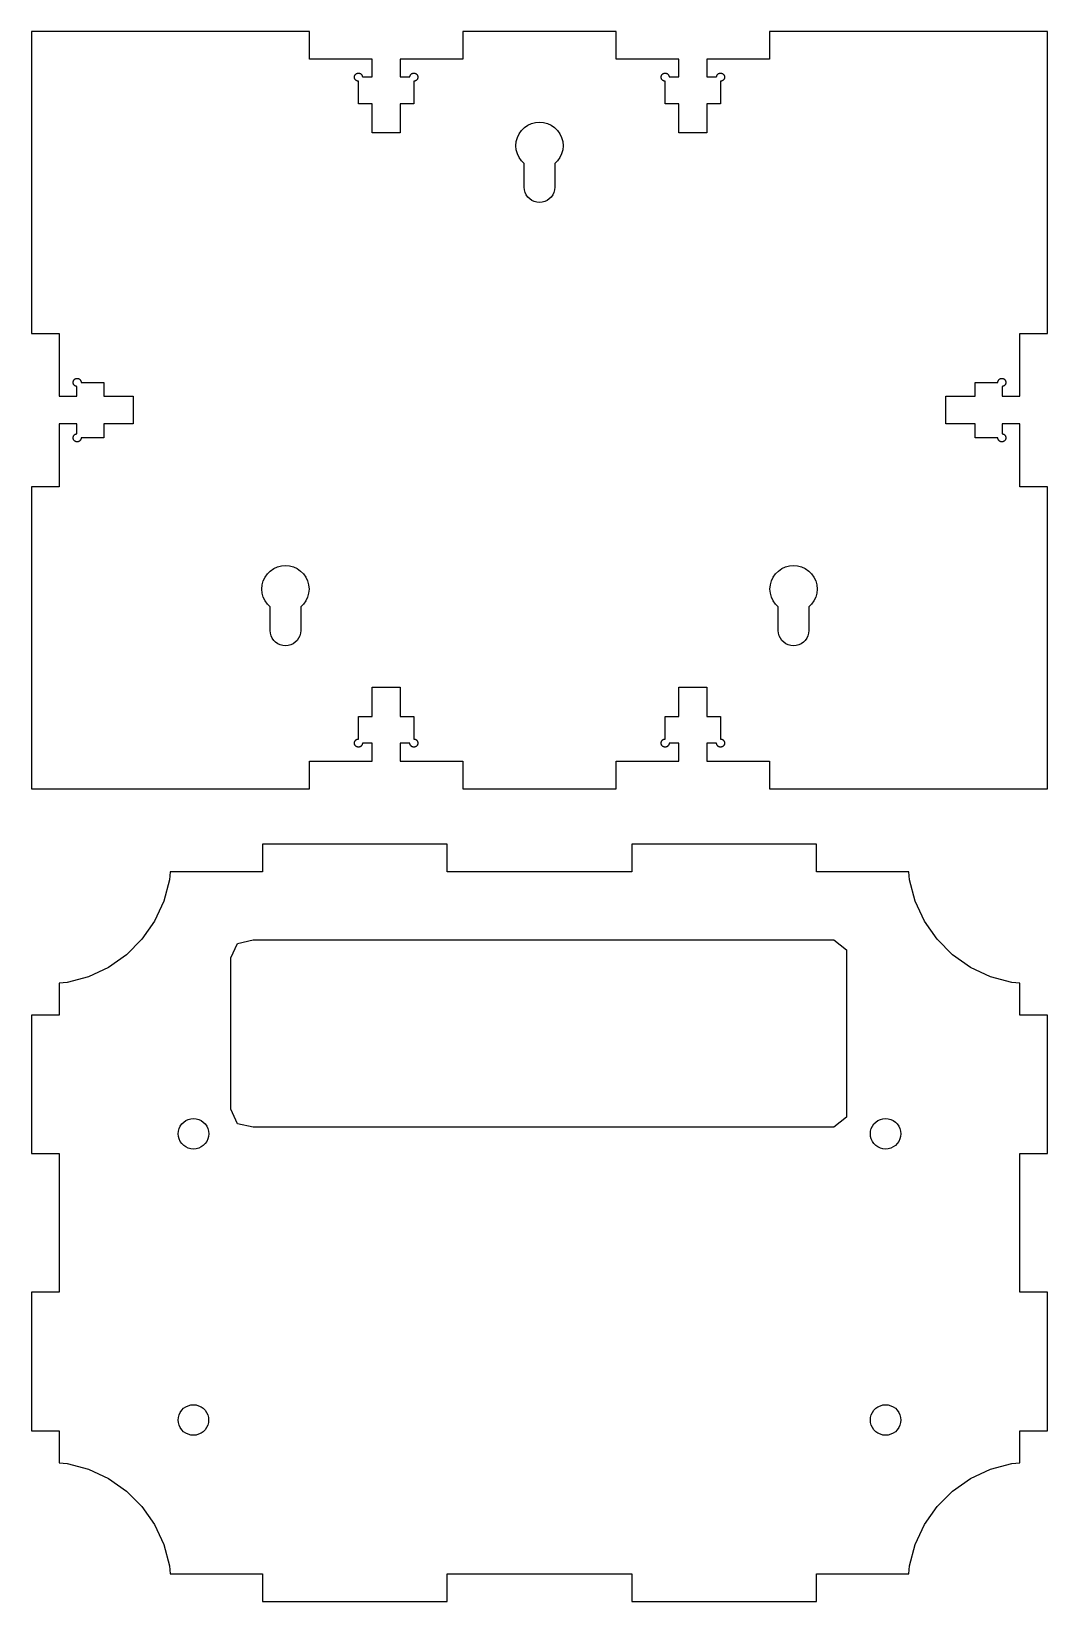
# Model space of a CAD drawing. Extents: x -44 to 243, y 4 to 298.
# Drawn here: x 133.4 to 243.4, y 3.9 to 173.9 of the extents above; entities that cross this region are included whole.
import ezdxf

# ---------------------------------------------------------------- set-up
doc = ezdxf.new("R2010")
doc.units = 0
doc.layers.get('0').update_dxf_attribs({"linetype": 'CONTINUOUS'})

msp = doc.modelspace()

# ---------------------------------------------------------------- linework, layer by layer
at = {"color": 4}
for p, q in [((133.388066, 173.87928), (133.388066, 141.179263)), ((163.488068, 173.87928), (133.388066, 173.87928)), ((163.488068, 170.879286), (163.488068, 173.87928)), ((180.088069, 173.87928), (180.088069, 170.879286)), ((196.688058, 173.87928), (180.088069, 173.87928)), ((196.688058, 170.879286), (196.688058, 173.87928)), ((213.288135, 173.87959), (213.288135, 170.879596)), ((243.388134, 173.87959), (213.288135, 173.87959)), ((243.388134, 141.179574), (243.388134, 173.87959)), ((170.288066, 170.879286), (163.488068, 170.879286)), ((170.288066, 168.954276), (170.288066, 170.879286)), ((173.28806, 170.879286), (173.28806, 168.954276)), ((180.088069, 170.879286), (173.28806, 170.879286)), ((203.488059, 170.879286), (196.688058, 170.879286)), ((203.488059, 168.954276), (203.488059, 170.879286)), ((206.488134, 170.879286), (206.488134, 168.954276)), ((213.288135, 170.879286), (206.488134, 170.879286)), ((168.353054, 168.929271), (168.354748, 168.967174)), ((168.354748, 168.891369), (168.353054, 168.929271)), ((168.354748, 168.967174), (168.359658, 169.004766)), ((168.359658, 168.853777), (168.354748, 168.891369)), ((168.359658, 169.004766), (168.367956, 169.041878)), ((168.367956, 168.816665), (168.359658, 168.853777)), ((168.367956, 169.041878), (168.379357, 169.078087)), ((168.379357, 168.780484), (168.367956, 168.816665)), ((168.379357, 169.078087), (168.393864, 169.113083)), ((168.393864, 168.745488), (168.379357, 168.780484)), ((168.393861, 169.113083), (168.411358, 169.14678)), ((168.411358, 168.711791), (168.393861, 168.745488)), ((168.411356, 169.14678), (168.43176, 169.178784)), ((168.43176, 168.679787), (168.411356, 168.711791)), ((168.431741, 169.178784), (168.454855, 169.208869)), ((168.454855, 168.649674), (168.431741, 168.679787)), ((168.454843, 169.208925), (168.480441, 169.236865)), ((168.480441, 168.621677), (168.454843, 168.649617)), ((168.480446, 169.236865), (168.508443, 169.262548)), ((168.508443, 168.596023), (168.480446, 168.621706)), ((168.508449, 169.262435), (168.538548, 169.285577)), ((168.538548, 168.572994), (168.508449, 168.596136)), ((168.538548, 169.285605), (168.570549, 169.305925)), ((168.570549, 168.552646), (168.538548, 168.572966)), ((168.570549, 169.30601), (168.604249, 169.323508)), ((168.604249, 168.535092), (168.570549, 168.552589)), ((168.604249, 169.323423), (168.639349, 169.338099)), ((168.639349, 168.520473), (168.604249, 168.535148)), ((168.639349, 169.338099), (168.675448, 169.349387)), ((168.675448, 168.509184), (168.639349, 168.520473)), ((168.675448, 169.34967), (168.712549, 169.357854)), ((168.712549, 168.500999), (168.675448, 168.509184)), ((168.712549, 169.357854), (168.750147, 169.362652)), ((168.750147, 168.496201), (168.712549, 168.500999)), ((168.750147, 169.361523), (168.788049, 169.364345)), ((168.788049, 168.494508), (168.750147, 168.49733)), ((168.788049, 169.364345), (168.825949, 169.361523)), ((168.788049, 166.055628), (168.788049, 168.495637)), ((168.825949, 169.362652), (168.863648, 169.357854)), ((168.863648, 169.357854), (168.900647, 169.34967)), ((168.900647, 169.349387), (168.936848, 169.338099)), ((168.936848, 169.338099), (168.971948, 169.323423)), ((168.971948, 169.323508), (169.005546, 169.30601)), ((169.005546, 169.305925), (169.037548, 169.285605)), ((169.037548, 169.285577), (169.067647, 169.262435)), ((169.067652, 169.262548), (169.095649, 169.236865)), ((169.09564, 169.236865), (169.121351, 169.208925)), ((169.121356, 169.208869), (169.144442, 169.178784)), ((169.144465, 169.178784), (169.164756, 169.14678)), ((169.164754, 169.14678), (169.182364, 169.113083)), ((169.182347, 169.113083), (169.196853, 169.078087)), ((169.196853, 169.078087), (169.208255, 169.041878)), ((169.208283, 169.041878), (169.216468, 169.004766)), ((169.216468, 169.004766), (169.221971, 168.954276)), ((169.221966, 168.954276), (170.288066, 168.954276)), ((173.28806, 168.954276), (174.35416, 168.954276)), ((174.354157, 168.954276), (174.35966, 169.004766)), ((174.35966, 169.004766), (174.367845, 169.041878)), ((174.367845, 169.041878), (174.379359, 169.078087)), ((174.379331, 169.078087), (174.393837, 169.113083)), ((174.393832, 169.113083), (174.41133, 169.14678)), ((174.411327, 169.14678), (174.431731, 169.178784)), ((174.431743, 169.178784), (174.454828, 169.208869)), ((174.454845, 169.208925), (174.480443, 169.236865)), ((174.480449, 169.236865), (174.508445, 169.262548)), ((174.508448, 169.262435), (174.538547, 169.285577)), ((174.538547, 169.285605), (174.570548, 169.305925)), ((174.570548, 169.30601), (174.604248, 169.323508)), ((174.604248, 169.323423), (174.639249, 169.338099)), ((174.639249, 169.338099), (174.675447, 169.349387)), ((174.675447, 169.34967), (174.712548, 169.357854)), ((174.712548, 169.357854), (174.750149, 169.362652)), ((174.750149, 169.361523), (174.788048, 169.364345)), ((174.788048, 169.364345), (174.825948, 169.361523)), ((174.825948, 168.49733), (174.788048, 168.494508)), ((174.788048, 168.495637), (174.788048, 166.055628)), ((174.825948, 169.362652), (174.863647, 169.357854)), ((174.863647, 168.500999), (174.825948, 168.496201)), ((174.863647, 169.357854), (174.900649, 169.34967)), ((174.900649, 168.509184), (174.863647, 168.500999)), ((174.900649, 169.349387), (174.936847, 169.338099)), ((174.936847, 168.520473), (174.900649, 168.509184)), ((174.936847, 169.338099), (174.971947, 169.323423)), ((174.971947, 168.535148), (174.936847, 168.520473)), ((174.971947, 169.323508), (175.005548, 169.30601)), ((175.005548, 168.552589), (174.971947, 168.535092)), ((175.005548, 169.305925), (175.037547, 169.285605)), ((175.037547, 168.572966), (175.005548, 168.552646)), ((175.037547, 169.285577), (175.067649, 169.262435)), ((175.067649, 168.596136), (175.037547, 168.572994)), ((175.067651, 169.262548), (175.095648, 169.236865)), ((175.095648, 168.621706), (175.067651, 168.596023)), ((175.095654, 169.236865), (175.121251, 169.208925)), ((175.121251, 168.649617), (175.095654, 168.621677)), ((175.121268, 169.208869), (175.144354, 169.178784)), ((175.144354, 168.679787), (175.121268, 168.649674)), ((175.144362, 169.178784), (175.164767, 169.14678)), ((175.164767, 168.711791), (175.144362, 168.679787)), ((175.164753, 169.14678), (175.182363, 169.113083)), ((175.182363, 168.745488), (175.164753, 168.711791)), ((175.182347, 169.113083), (175.196853, 169.078087)), ((175.196853, 168.780484), (175.182347, 168.745488)), ((175.196853, 169.078087), (175.208255, 169.041878)), ((175.208255, 168.816665), (175.196853, 168.780484)), ((175.208255, 169.041878), (175.216467, 169.004766)), ((175.216467, 168.853777), (175.208255, 168.816665)), ((175.216467, 169.004766), (175.221463, 168.967174)), ((175.221463, 168.891369), (175.216467, 168.853777)), ((175.221378, 168.967174), (175.223071, 168.929271)), ((175.223071, 168.929271), (175.221378, 168.891369)), ((201.553132, 168.929271), (201.554825, 168.967174)), ((201.554825, 168.891369), (201.553132, 168.929271)), ((201.554825, 168.967174), (201.559736, 169.004766)), ((201.559736, 168.853777), (201.554825, 168.891369)), ((201.559736, 169.004766), (201.56792, 169.041878)), ((201.56792, 168.816665), (201.559736, 168.853777)), ((201.56792, 169.041878), (201.579435, 169.078087)), ((201.579435, 168.780484), (201.56792, 168.816665)), ((201.579407, 169.078087), (201.593913, 169.113083)), ((201.593913, 168.745488), (201.579407, 168.780484)), ((201.59391, 169.113083), (201.611408, 169.14678)), ((201.611408, 168.711791), (201.59391, 168.745488)), ((201.611405, 169.14678), (201.63181, 169.178784)), ((201.63181, 168.679787), (201.611405, 168.711791)), ((201.63179, 169.178784), (201.654904, 169.208869)), ((201.654904, 168.649674), (201.63179, 168.679787)), ((201.654893, 169.208925), (201.68049, 169.236865)), ((201.68049, 168.621677), (201.654893, 168.649617)), ((201.680496, 169.236865), (201.708492, 169.262548)), ((201.708492, 168.596023), (201.680496, 168.621706)), ((201.708495, 169.262435), (201.738597, 169.285577)), ((201.738597, 168.572994), (201.708495, 168.596136)), ((201.738597, 169.285605), (201.770595, 169.305925)), ((201.770595, 168.552646), (201.738597, 168.572966)), ((201.770595, 169.30601), (201.804295, 169.323508)), ((201.804295, 168.535092), (201.770595, 168.552589)), ((201.804295, 169.323423), (201.839297, 169.338099)), ((201.839297, 168.520473), (201.804295, 168.535148)), ((201.839297, 169.338099), (201.875497, 169.349387)), ((201.875497, 168.509184), (201.839297, 168.520473)), ((201.875497, 169.34967), (201.912595, 169.357854)), ((201.912595, 168.500999), (201.875497, 168.509184)), ((201.912595, 169.357854), (201.950196, 169.362652)), ((201.950196, 168.496201), (201.912595, 168.500999)), ((201.950196, 169.361523), (201.988095, 169.364345)), ((201.988095, 168.494508), (201.950196, 168.49733)), ((201.988095, 169.364345), (202.025995, 169.361523)), ((201.988095, 166.055628), (201.988095, 168.495637)), ((202.025995, 169.362652), (202.063697, 169.357854)), ((202.063697, 169.357854), (202.100696, 169.34967)), ((202.100696, 169.349387), (202.136897, 169.338099)), ((202.136897, 169.338099), (202.171997, 169.323423)), ((202.171997, 169.323508), (202.205596, 169.30601)), ((202.205596, 169.305925), (202.237597, 169.285605)), ((202.237597, 169.285577), (202.267696, 169.262435)), ((202.267699, 169.262548), (202.295695, 169.236865)), ((202.295704, 169.236865), (202.321301, 169.208925)), ((202.321287, 169.208869), (202.344401, 169.178784)), ((202.344384, 169.178784), (202.364789, 169.14678)), ((202.364772, 169.14678), (202.382382, 169.113083)), ((202.382366, 169.113083), (202.396872, 169.078087)), ((202.396872, 169.078087), (202.408274, 169.041878)), ((202.408274, 169.041878), (202.416486, 169.004766)), ((202.416458, 169.004766), (202.421961, 168.954276)), ((202.421958, 168.954276), (203.488059, 168.954276)), ((206.488134, 168.954276), (207.554235, 168.954276)), ((207.554232, 168.954276), (207.559735, 169.004766)), ((207.559735, 169.004766), (207.567919, 169.041878)), ((207.567919, 169.041878), (207.579321, 169.078087)), ((207.579321, 169.078087), (207.593827, 169.113083)), ((207.593811, 169.113083), (207.611421, 169.14678)), ((207.611404, 169.14678), (207.631809, 169.178784)), ((207.631792, 169.178784), (207.654906, 169.208869)), ((207.654892, 169.208925), (207.680489, 169.236865)), ((207.680498, 169.236865), (207.708494, 169.262548)), ((207.708497, 169.262435), (207.738596, 169.285577)), ((207.738596, 169.285605), (207.770597, 169.305925)), ((207.770597, 169.30601), (207.804298, 169.323508)), ((207.804298, 169.323423), (207.839296, 169.338099)), ((207.839296, 169.338099), (207.875497, 169.349387)), ((207.875497, 169.34967), (207.912597, 169.357854)), ((207.912597, 169.357854), (207.950198, 169.362652)), ((207.950198, 169.361523), (207.988098, 169.364345)), ((207.988098, 169.364345), (208.025997, 169.361523)), ((208.025997, 168.49733), (207.988098, 168.494508)), ((207.988098, 168.495637), (207.988098, 166.055628)), ((208.025997, 169.362652), (208.063598, 169.357854)), ((208.063598, 168.500999), (208.025997, 168.496201)), ((208.063598, 169.357854), (208.100696, 169.34967)), ((208.100696, 168.509184), (208.063598, 168.500999)), ((208.100696, 169.349387), (208.136896, 169.338099)), ((208.136896, 168.520473), (208.100696, 168.509184)), ((208.136896, 169.338099), (208.171898, 169.323423)), ((208.171898, 168.535148), (208.136896, 168.520473)), ((208.171898, 169.323508), (208.205598, 169.30601)), ((208.205598, 168.552589), (208.171898, 168.535092)), ((208.205598, 169.305925), (208.237596, 169.285605)), ((208.237596, 168.572966), (208.205598, 168.552646)), ((208.237596, 169.285577), (208.267698, 169.262435)), ((208.267698, 168.596136), (208.237596, 168.572994)), ((208.267701, 169.262548), (208.295697, 169.236865)), ((208.295697, 168.621706), (208.267701, 168.596023)), ((208.295703, 169.236865), (208.3213, 169.208925)), ((208.3213, 168.649617), (208.295703, 168.621677)), ((208.321289, 169.208869), (208.344403, 169.178784)), ((208.344403, 168.679787), (208.321289, 168.649674)), ((208.344383, 169.178784), (208.364788, 169.14678)), ((208.364788, 168.711791), (208.344383, 168.679787)), ((208.364785, 169.14678), (208.382283, 169.113083)), ((208.382283, 168.745488), (208.364785, 168.711791)), ((208.382294, 169.113083), (208.396885, 169.078087)), ((208.396885, 168.780484), (208.382294, 168.745488)), ((208.396885, 169.078087), (208.408287, 169.041878)), ((208.408287, 168.816665), (208.396885, 168.780484)), ((208.408287, 169.041878), (208.4165, 169.004766)), ((208.4165, 168.853777), (208.408287, 168.816665)), ((208.416471, 169.004766), (208.421382, 168.967174)), ((208.421382, 168.891369), (208.416471, 168.853777)), ((208.421382, 168.967174), (208.423075, 168.929271)), ((208.423075, 168.929271), (208.421382, 168.891369)), ((170.288049, 166.055628), (168.788049, 166.055628)), ((170.288049, 162.880628), (170.288049, 166.055628)), ((173.288048, 166.055628), (173.288048, 162.880628)), ((174.788048, 166.055628), (173.288048, 166.055628)), ((203.488095, 166.055628), (201.988095, 166.055628)), ((203.488095, 162.880628), (203.488095, 166.055628)), ((206.488098, 166.055628), (206.488098, 162.880628)), ((207.988098, 166.055628), (206.488098, 166.055628)), ((186.434733, 163.143688), (186.749032, 163.457999)), ((186.749032, 163.457999), (187.113144, 163.712986)), ((187.113144, 163.712986), (187.515985, 163.900777)), ((187.515985, 163.900777), (187.945339, 164.015783)), ((187.945339, 164.015783), (188.388134, 164.054588)), ((188.388134, 164.054588), (188.830929, 164.015783)), ((188.830929, 164.015783), (189.26028, 163.900777)), ((189.26028, 163.900777), (189.663124, 163.712986)), ((189.663124, 163.712986), (190.027233, 163.457999)), ((190.027233, 163.457999), (190.341532, 163.143688)), ((173.288048, 162.880628), (170.288049, 162.880628)), ((185.838143, 161.504597), (185.876884, 161.947376)), ((185.876884, 161.061791), (185.838143, 161.504597)), ((185.876884, 161.947376), (185.991923, 162.376692)), ((185.991923, 162.376692), (186.179773, 162.779593)), ((186.179773, 162.779593), (186.434733, 163.143688)), ((190.341532, 163.143688), (190.596495, 162.779593)), ((190.596495, 162.779593), (190.784345, 162.376692)), ((190.784345, 162.376692), (190.899384, 161.947376)), ((190.899384, 161.947376), (190.938125, 161.504597)), ((190.938125, 161.504597), (190.899384, 161.061791)), ((206.488098, 162.880628), (203.488095, 162.880628)), ((185.991923, 160.632503), (185.876884, 161.061791)), ((186.179773, 160.229602), (185.991923, 160.632503)), ((186.434733, 159.865479), (186.179773, 160.229602)), ((186.738144, 159.56209), (186.434733, 159.865479)), ((190.341532, 159.865479), (190.038124, 159.56209)), ((190.596495, 160.229602), (190.341532, 159.865479)), ((190.784345, 160.632503), (190.596495, 160.229602)), ((190.899384, 161.061791), (190.784345, 160.632503)), ((186.738144, 157.004592), (186.738144, 159.56209)), ((190.038124, 159.56209), (190.038124, 157.004592)), ((186.763206, 156.71808), (186.738144, 157.004592)), ((186.837645, 156.440289), (186.763214, 156.71808)), ((186.959195, 156.1796), (186.837645, 156.440289)), ((189.938623, 156.440289), (189.817073, 156.1796)), ((190.013054, 156.71808), (189.938623, 156.440289)), ((190.038124, 157.004592), (190.013062, 156.71808)), ((187.124173, 155.944001), (186.959195, 156.1796)), ((187.327543, 155.740575), (187.124173, 155.944001)), ((187.563136, 155.575701), (187.327543, 155.740575)), ((187.823802, 155.454092), (187.563136, 155.575701)), ((188.101619, 155.379698), (187.823802, 155.454092)), ((188.388134, 155.35458), (188.101619, 155.379698)), ((188.674649, 155.379698), (188.388134, 155.35458)), ((188.952465, 155.454092), (188.674649, 155.379698)), ((189.213132, 155.575701), (188.952465, 155.454092)), ((189.448722, 155.740575), (189.213132, 155.575701)), ((189.652094, 155.944001), (189.448722, 155.740575)), ((189.817073, 156.1796), (189.652094, 155.944001)), ((133.388066, 141.179263), (136.388066, 141.179263)), ((136.388066, 141.179263), (136.388066, 134.37926)), ((240.388134, 141.179574), (243.388134, 141.179574)), ((240.388134, 134.379571), (240.388134, 141.179574)), ((137.917877, 135.992583), (137.929279, 136.028764)), ((137.929279, 136.028764), (137.943869, 136.063845)), ((137.943881, 136.063845), (137.961378, 136.097485)), ((137.961376, 136.097485), (137.98178, 136.129489)), ((137.981761, 136.129489), (138.004875, 136.159603)), ((138.004863, 136.159631), (138.030461, 136.187571)), ((138.030466, 136.187571), (138.058463, 136.213253)), ((138.058466, 136.213168), (138.088568, 136.236311)), ((138.088568, 136.236339), (138.120566, 136.256659)), ((138.120566, 136.256772), (138.154266, 136.274269)), ((138.154266, 136.274411), (138.189267, 136.288804)), ((138.189267, 136.289086), (138.225465, 136.300375)), ((138.225465, 136.300657), (138.262566, 136.308842)), ((138.262566, 136.309124), (138.300166, 136.313922)), ((138.300166, 136.312793), (138.338066, 136.315615)), ((138.338066, 136.315615), (138.375966, 136.312793)), ((138.375966, 136.313922), (138.413566, 136.309124)), ((138.413566, 136.308842), (138.450667, 136.300657)), ((138.450667, 136.300375), (138.486865, 136.289086)), ((138.486865, 136.288804), (138.521866, 136.274411)), ((138.521866, 136.274269), (138.555566, 136.256772)), ((138.555566, 136.256659), (138.587567, 136.236339)), ((138.587567, 136.236311), (138.617666, 136.213168)), ((138.617669, 136.213253), (138.645666, 136.187571)), ((138.645671, 136.187571), (138.671269, 136.159631)), ((138.671258, 136.159603), (138.694372, 136.129489)), ((138.694352, 136.129489), (138.714757, 136.097485)), ((138.714754, 136.097485), (138.732252, 136.063845)), ((138.732263, 136.063845), (138.746854, 136.028764)), ((138.746854, 136.028764), (138.758255, 135.992583)), ((238.017945, 135.992894), (238.029346, 136.029075)), ((238.029346, 136.029075), (238.043937, 136.064155)), ((238.043949, 136.064155), (238.061446, 136.097796)), ((238.061444, 136.097796), (238.081848, 136.1298)), ((238.081828, 136.1298), (238.104942, 136.159913)), ((238.104931, 136.159941), (238.130529, 136.187881)), ((238.130534, 136.187881), (238.158531, 136.213563)), ((238.158534, 136.213479), (238.188633, 136.236621)), ((238.188633, 136.236649), (238.220634, 136.256969)), ((238.220634, 136.257082), (238.254334, 136.27458)), ((238.254334, 136.274721), (238.289335, 136.289114)), ((238.289335, 136.289397), (238.325533, 136.300685)), ((238.325533, 136.300968), (238.362634, 136.309152)), ((238.362634, 136.309434), (238.400234, 136.314232)), ((238.400234, 136.313103), (238.438134, 136.315925)), ((238.438134, 136.315925), (238.476034, 136.313103)), ((238.476034, 136.314232), (238.513634, 136.309434)), ((238.513634, 136.309152), (238.550735, 136.300968)), ((238.550735, 136.300685), (238.586933, 136.289397)), ((238.586933, 136.289114), (238.621934, 136.274721)), ((238.621934, 136.27458), (238.655634, 136.257082)), ((238.655634, 136.256969), (238.687633, 136.236649)), ((238.687633, 136.236621), (238.717734, 136.213479)), ((238.717737, 136.213563), (238.745734, 136.187881)), ((238.745739, 136.187881), (238.771337, 136.159941)), ((238.771326, 136.159913), (238.79444, 136.1298)), ((238.79442, 136.1298), (238.814824, 136.097796)), ((238.814822, 136.097796), (238.832319, 136.064155)), ((238.832331, 136.064155), (238.846922, 136.029075)), ((238.846922, 136.029075), (238.858323, 135.992894)), ((136.388066, 134.37926), (138.313067, 134.37926)), ((137.903088, 135.880005), (137.904782, 135.917907)), ((137.904782, 135.842074), (137.903088, 135.880005)), ((137.904782, 135.917907), (137.909692, 135.955528)), ((137.909692, 135.804454), (137.904782, 135.842074)), ((137.909692, 135.955528), (137.917877, 135.992583)), ((137.917877, 135.767398), (137.909692, 135.804454)), ((137.929279, 135.731217), (137.917877, 135.767398)), ((137.943869, 135.696137), (137.929279, 135.731217)), ((137.961378, 135.662496), (137.943881, 135.696137)), ((137.98178, 135.630492), (137.961376, 135.662496)), ((138.004875, 135.600379), (137.981761, 135.630492)), ((138.030461, 135.572383), (138.004863, 135.600323)), ((138.058463, 135.546701), (138.030466, 135.572383)), ((138.088568, 135.523671), (138.058466, 135.546813)), ((138.120566, 135.503323), (138.088568, 135.523643)), ((138.154266, 135.485712), (138.120566, 135.50321)), ((138.189267, 135.471178), (138.154266, 135.485571)), ((138.225465, 135.459607), (138.189267, 135.470896)), ((138.262566, 135.45114), (138.225465, 135.459325)), ((138.313067, 135.445496), (138.262566, 135.450858)), ((138.313067, 134.37926), (138.313067, 135.445355)), ((138.758255, 135.992583), (138.766468, 135.955528)), ((138.76644, 135.955528), (138.771351, 135.917907)), ((138.771351, 135.917907), (138.773044, 135.880005)), ((138.77305, 135.880005), (141.21305, 135.880005)), ((141.21305, 135.880005), (141.21305, 134.379994)), ((141.21305, 134.379994), (144.38805, 134.379994)), ((144.38805, 134.379994), (144.38805, 131.38)), ((232.38815, 134.380304), (235.56315, 134.380304)), ((232.38815, 131.38031), (232.38815, 134.380304)), ((235.56315, 135.880287), (238.003151, 135.880315)), ((235.56315, 134.380304), (235.56315, 135.880287)), ((238.003156, 135.880315), (238.00485, 135.918218)), ((238.00485, 135.918218), (238.00976, 135.955838)), ((238.009732, 135.955838), (238.017945, 135.992894)), ((238.513634, 135.451168), (238.463133, 135.445806)), ((238.463133, 135.445665), (238.463133, 134.379571)), ((238.463133, 134.379571), (240.388134, 134.379571)), ((238.550735, 135.459635), (238.513634, 135.451451)), ((238.586933, 135.471206), (238.550735, 135.459917)), ((238.621934, 135.485882), (238.586933, 135.471488)), ((238.655634, 135.503521), (238.621934, 135.486023)), ((238.687633, 135.523953), (238.655634, 135.503633)), ((238.717734, 135.547124), (238.687633, 135.523982)), ((238.745734, 135.572693), (238.717737, 135.547011)), ((238.771337, 135.600633), (238.745739, 135.572693)), ((238.79444, 135.630803), (238.771326, 135.60069)), ((238.814824, 135.662807), (238.79442, 135.630803)), ((238.832319, 135.696448), (238.814822, 135.662807)), ((238.846922, 135.731528), (238.832331, 135.696448)), ((238.858323, 135.767709), (238.846922, 135.731528)), ((238.858323, 135.992894), (238.866508, 135.955838)), ((238.866508, 135.804765), (238.858323, 135.767709)), ((238.866508, 135.955838), (238.871419, 135.918218)), ((238.871419, 135.842385), (238.866508, 135.804765)), ((238.871419, 135.918218), (238.873112, 135.880315)), ((238.873112, 135.880315), (238.871419, 135.842385)), ((136.388066, 131.380451), (136.388066, 124.580476)), ((138.313067, 131.380451), (136.388066, 131.380451)), ((138.313067, 130.314385), (138.313067, 131.380451)), ((141.21305, 131.38), (141.21305, 129.880017)), ((144.38805, 131.38), (141.21305, 131.38)), ((235.56315, 131.38031), (232.38815, 131.38031)), ((235.56315, 129.880299), (235.56315, 131.38031)), ((238.463133, 131.380451), (238.463133, 130.314385)), ((240.388134, 131.380451), (238.463133, 131.380451)), ((240.388134, 124.580476), (240.388134, 131.380451)), ((137.903088, 129.880017), (137.904782, 129.917919)), ((137.904782, 129.842115), (137.903088, 129.880017)), ((137.904782, 129.917919), (137.909692, 129.955568)), ((137.909692, 129.804494), (137.904782, 129.842115)), ((137.909692, 129.955568), (137.917877, 129.992595)), ((137.917877, 129.767439), (137.909692, 129.804494)), ((137.917877, 129.992595), (137.929279, 130.028805)), ((137.929279, 129.731229), (137.917877, 129.767439)), ((137.929279, 130.028805), (137.943869, 130.063857)), ((137.943869, 129.696177), (137.929279, 129.731229)), ((137.943881, 130.063857), (137.961378, 130.097526)), ((137.961378, 129.662508), (137.943881, 129.696177)), ((137.961376, 130.097526), (137.98178, 130.12953)), ((137.98178, 129.630504), (137.961376, 129.662508)), ((137.981761, 130.12953), (138.004875, 130.159643)), ((138.004875, 129.600419), (137.981761, 129.630504)), ((138.004863, 130.159671), (138.030461, 130.187611)), ((138.030461, 129.572423), (138.004863, 129.600363)), ((138.030466, 130.187611), (138.058463, 130.213293)), ((138.058463, 129.546741), (138.030466, 129.572423)), ((138.058466, 130.213209), (138.088568, 130.236351)), ((138.088568, 129.523683), (138.058466, 129.546825)), ((138.088568, 130.236351), (138.120566, 130.256671)), ((138.120566, 129.503335), (138.088568, 129.523655)), ((138.120566, 130.256784), (138.154266, 130.274281)), ((138.154266, 129.485753), (138.120566, 129.50325)), ((138.154266, 130.274451), (138.189267, 130.288844)), ((138.189267, 129.471218), (138.154266, 129.485611)), ((138.189267, 130.289126), (138.225465, 130.300415)), ((138.225465, 129.459647), (138.189267, 129.471218)), ((138.225465, 130.300697), (138.262566, 130.308882)), ((138.262566, 129.451463), (138.225465, 129.459647)), ((138.262566, 130.308882), (138.313067, 130.314526)), ((138.300166, 129.446383), (138.262566, 129.451463)), ((138.338066, 129.444689), (138.300166, 129.447511)), ((138.375966, 129.447511), (138.338066, 129.444689)), ((138.413566, 129.451463), (138.375966, 129.446383)), ((138.450667, 129.459647), (138.413566, 129.451463)), ((138.486865, 129.471218), (138.450667, 129.459647)), ((138.521866, 129.485611), (138.486865, 129.471218)), ((138.555566, 129.50325), (138.521866, 129.485753)), ((138.587567, 129.523655), (138.555566, 129.503335)), ((138.617666, 129.546825), (138.587567, 129.523683)), ((138.645666, 129.572423), (138.617669, 129.546741)), ((138.671269, 129.600363), (138.645671, 129.572423)), ((138.694372, 129.630504), (138.671258, 129.600419)), ((138.714757, 129.662508), (138.694352, 129.630504)), ((138.732252, 129.696177), (138.714754, 129.662508)), ((138.746854, 129.731229), (138.732263, 129.696177)), ((138.758255, 129.767439), (138.746854, 129.731229)), ((138.766468, 129.804494), (138.758255, 129.767439)), ((138.771351, 129.842115), (138.76644, 129.804494)), ((138.773044, 129.880017), (138.771351, 129.842115)), ((141.21305, 129.880017), (138.77305, 129.880017)), ((238.003151, 129.880299), (235.56315, 129.880299)), ((238.00485, 129.842397), (238.003156, 129.880299)), ((238.00976, 129.804777), (238.00485, 129.842397)), ((238.017945, 129.767721), (238.009732, 129.804777)), ((238.029346, 129.73154), (238.017945, 129.767721)), ((238.043937, 129.69646), (238.029346, 129.73154)), ((238.061446, 129.662819), (238.043949, 129.69646)), ((238.081848, 129.630815), (238.061444, 129.662819)), ((238.104942, 129.600702), (238.081828, 129.630815)), ((238.130529, 129.572733), (238.104931, 129.600673)), ((238.158531, 129.547051), (238.130534, 129.572733)), ((238.188633, 129.523994), (238.158534, 129.547136)), ((238.220634, 129.503645), (238.188633, 129.523965)), ((238.254334, 129.486035), (238.220634, 129.503533)), ((238.289335, 129.4715), (238.254334, 129.485894)), ((238.325533, 129.459929), (238.289335, 129.471218)), ((238.362634, 129.451463), (238.325533, 129.459647)), ((238.400234, 129.446383), (238.362634, 129.45118)), ((238.438134, 129.444689), (238.400234, 129.447511)), ((238.476034, 129.447511), (238.438134, 129.444689)), ((238.463133, 130.314526), (238.513634, 130.308882)), ((238.513634, 129.451463), (238.476034, 129.446383)), ((238.513634, 130.308882), (238.550735, 130.300697)), ((238.550735, 129.459647), (238.513634, 129.451463)), ((238.550735, 130.300415), (238.586933, 130.289126)), ((238.586933, 129.471218), (238.550735, 129.459647)), ((238.586933, 130.288844), (238.621934, 130.274451)), ((238.621934, 129.485611), (238.586933, 129.471218)), ((238.621934, 130.274281), (238.655634, 130.256784)), ((238.655634, 129.50325), (238.621934, 129.485753)), ((238.655634, 130.256671), (238.687633, 130.236351)), ((238.687633, 129.523655), (238.655634, 129.503335)), ((238.687633, 130.236351), (238.717734, 130.213209)), ((238.717734, 129.546825), (238.687633, 129.523683)), ((238.717737, 130.213293), (238.745734, 130.187611)), ((238.745734, 129.572423), (238.717737, 129.546741)), ((238.745739, 130.187611), (238.771337, 130.159671)), ((238.771337, 129.600363), (238.745739, 129.572423)), ((238.771326, 130.159643), (238.79444, 130.12953)), ((238.79444, 129.630504), (238.771326, 129.600419)), ((238.79442, 130.12953), (238.814824, 130.097526)), ((238.814824, 129.662508), (238.79442, 129.630504)), ((238.814822, 130.097526), (238.832319, 130.063857)), ((238.832319, 129.696177), (238.814822, 129.662508)), ((238.832331, 130.063857), (238.846922, 130.028805)), ((238.846922, 129.731229), (238.832331, 129.696177)), ((238.846922, 130.028805), (238.858323, 129.992595)), ((238.858323, 129.767439), (238.846922, 129.731229)), ((238.858323, 129.992595), (238.866508, 129.955568)), ((238.866508, 129.804494), (238.858323, 129.767439)), ((238.866508, 129.955568), (238.871419, 129.917919)), ((238.871419, 129.842115), (238.866508, 129.804494)), ((238.871419, 129.917919), (238.873112, 129.880017)), ((238.873112, 129.880017), (238.871419, 129.842115)), ((133.388066, 124.580476), (133.388066, 91.880471)), ((136.388066, 124.580476), (133.388066, 124.580476)), ((243.388134, 124.580476), (240.388134, 124.580476)), ((243.388134, 91.880471), (243.388134, 124.580476)), ((159.249034, 115.457999), (159.613134, 115.712998)), ((159.613134, 115.712998), (160.016035, 115.900797)), ((160.016035, 115.900797), (160.445334, 116.015797)), ((160.445334, 116.015797), (160.888132, 116.054597)), ((160.888132, 116.054597), (161.330934, 116.015797)), ((161.330934, 116.015797), (161.760233, 115.900797)), ((161.760233, 115.900797), (162.163133, 115.712998)), ((162.163133, 115.712998), (162.527234, 115.457999)), ((214.249034, 115.457999), (214.613134, 115.712998)), ((214.613134, 115.712998), (215.016035, 115.900797)), ((215.016035, 115.900797), (215.445334, 116.015797)), ((215.445334, 116.015797), (215.888133, 116.054597)), ((215.888133, 116.054597), (216.330934, 116.015797)), ((216.330934, 116.015797), (216.760233, 115.900797)), ((216.760233, 115.900797), (217.163134, 115.712998)), ((217.163134, 115.712998), (217.527234, 115.457999)), ((158.338133, 113.504598), (158.376933, 113.947399)), ((158.376933, 113.947399), (158.491933, 114.376698)), ((158.491933, 114.376698), (158.679735, 114.779598)), ((158.679735, 114.779598), (158.934734, 115.143696)), ((158.934734, 115.143696), (159.249034, 115.457999)), ((162.527234, 115.457999), (162.841534, 115.143696)), ((162.841534, 115.143696), (163.096533, 114.779598)), ((163.096533, 114.779598), (163.284335, 114.376698)), ((163.284335, 114.376698), (163.399335, 113.947399)), ((163.399335, 113.947399), (163.438134, 113.504598)), ((213.338133, 113.504598), (213.376933, 113.947399)), ((213.376933, 113.947399), (213.491933, 114.376698)), ((213.491933, 114.376698), (213.679735, 114.779598)), ((213.679735, 114.779598), (213.934734, 115.143696)), ((213.934734, 115.143696), (214.249034, 115.457999)), ((217.527234, 115.457999), (217.841534, 115.143696)), ((217.841534, 115.143696), (218.096533, 114.779598)), ((218.096533, 114.779598), (218.284335, 114.376698)), ((218.284335, 114.376698), (218.399335, 113.947399)), ((218.399335, 113.947399), (218.438135, 113.504598)), ((158.376933, 113.061796), (158.338133, 113.504598)), ((158.491933, 112.632497), (158.376933, 113.061796)), ((158.679735, 112.229597), (158.491933, 112.632497)), ((158.934734, 111.865496), (158.679735, 112.229597)), ((163.096533, 112.229597), (162.841534, 111.865496)), ((163.284335, 112.632497), (163.096533, 112.229597)), ((163.399335, 113.061796), (163.284335, 112.632497)), ((163.438134, 113.504598), (163.399335, 113.061796)), ((213.376933, 113.061796), (213.338133, 113.504598)), ((213.491933, 112.632497), (213.376933, 113.061796)), ((213.679735, 112.229597), (213.491933, 112.632497)), ((213.934734, 111.865496), (213.679735, 112.229597)), ((218.096533, 112.229597), (217.841534, 111.865496)), ((218.284335, 112.632497), (218.096533, 112.229597)), ((218.399335, 113.061796), (218.284335, 112.632497)), ((218.438135, 113.504598), (218.399335, 113.061796)), ((159.238134, 111.562099), (158.934734, 111.865496)), ((159.238134, 109.004598), (159.238134, 111.562099)), ((162.841534, 111.865496), (162.538133, 111.562099)), ((162.538133, 111.562099), (162.538133, 109.004598)), ((214.238134, 111.562099), (213.934734, 111.865496)), ((214.238134, 109.004598), (214.238134, 111.562099)), ((217.841534, 111.865496), (217.538133, 111.562099)), ((217.538133, 111.562099), (217.538133, 109.004598)), ((159.263224, 108.718097), (159.238134, 109.004598)), ((162.538133, 109.004598), (162.513044, 108.718097)), ((214.263224, 108.718097), (214.238134, 109.004598)), ((217.538133, 109.004598), (217.513044, 108.718097)), ((159.337635, 108.440298), (159.263232, 108.718097)), ((159.459233, 108.179598), (159.337635, 108.440298)), ((159.624133, 107.943998), (159.459233, 108.179598)), ((159.827533, 107.740598), (159.624133, 107.943998)), ((160.063135, 107.575698), (159.827533, 107.740598)), ((160.323835, 107.454097), (160.063135, 107.575698)), ((160.601635, 107.379698), (160.323835, 107.454097)), ((160.888132, 107.354597), (160.601635, 107.379687)), ((161.174633, 107.379687), (160.888132, 107.354597)), ((161.452433, 107.454097), (161.174633, 107.379698)), ((161.713133, 107.575698), (161.452433, 107.454097)), ((161.948735, 107.740598), (161.713133, 107.575698)), ((162.152132, 107.943998), (161.948735, 107.740598)), ((162.317035, 108.179598), (162.152132, 107.943998)), ((162.438633, 108.440298), (162.317035, 108.179598)), ((162.513033, 108.718097), (162.438633, 108.440298)), ((214.337635, 108.440298), (214.263232, 108.718097)), ((214.459233, 108.179598), (214.337635, 108.440298)), ((214.624133, 107.943998), (214.459233, 108.179598)), ((214.827533, 107.740598), (214.624133, 107.943998)), ((215.063135, 107.575698), (214.827533, 107.740598)), ((215.323835, 107.454097), (215.063135, 107.575698)), ((215.601635, 107.379698), (215.323835, 107.454097)), ((215.888133, 107.354597), (215.601635, 107.379687)), ((216.174633, 107.379687), (215.888133, 107.354597)), ((216.452433, 107.454097), (216.174633, 107.379698)), ((216.713133, 107.575698), (216.452433, 107.454097)), ((216.948735, 107.740598), (216.713133, 107.575698)), ((217.152135, 107.943998), (216.948735, 107.740598)), ((217.317035, 108.179598), (217.152135, 107.943998)), ((217.438633, 108.440298), (217.317035, 108.179598)), ((217.513035, 108.718097), (217.438633, 108.440298)), ((170.288049, 102.88046), (173.288048, 102.88046)), ((170.288049, 99.70546), (170.288049, 102.88046)), ((173.288048, 102.88046), (173.288048, 99.70546)), ((203.488095, 102.88046), (206.488098, 102.88046)), ((203.488095, 99.70546), (203.488095, 102.88046)), ((206.488098, 102.88046), (206.488098, 99.70546)), ((168.788049, 99.70546), (170.288049, 99.70546)), ((168.788049, 97.26546), (168.788049, 99.70546)), ((173.288048, 99.70546), (174.788048, 99.70546)), ((174.788048, 99.70546), (174.788048, 97.26546)), ((201.988095, 99.70546), (203.488095, 99.70546)), ((201.988095, 97.26546), (201.988095, 99.70546)), ((206.488098, 99.70546), (207.988098, 99.70546)), ((207.988098, 99.70546), (207.988098, 97.26546)), ((168.354748, 96.868374), (168.359658, 96.905971)), ((168.359658, 96.905971), (168.367956, 96.943072)), ((168.367956, 96.943072), (168.379357, 96.979273)), ((168.379357, 96.979273), (168.393864, 97.014271)), ((168.393861, 97.014271), (168.411358, 97.047971)), ((168.411356, 97.047971), (168.43176, 97.079973)), ((168.431741, 97.079973), (168.454855, 97.110072)), ((168.454843, 97.110077), (168.480441, 97.138074)), ((168.480446, 97.138079), (168.508443, 97.163677)), ((168.508449, 97.163663), (168.538548, 97.186777)), ((168.538548, 97.18676), (168.570549, 97.207164)), ((168.570549, 97.207164), (168.604249, 97.224662)), ((168.604249, 97.224674), (168.639349, 97.239264)), ((168.639349, 97.239264), (168.675448, 97.250666)), ((168.675448, 97.250666), (168.712549, 97.258879)), ((168.712549, 97.258851), (168.750147, 97.263761)), ((168.750147, 97.263761), (168.788049, 97.265455)), ((174.788048, 97.265455), (174.825948, 97.263761)), ((174.825948, 97.263761), (174.863647, 97.258851)), ((174.863647, 97.258879), (174.900649, 97.250666)), ((174.900649, 97.250666), (174.936847, 97.239264)), ((174.936847, 97.239264), (174.971947, 97.224674)), ((174.971947, 97.224662), (175.005548, 97.207164)), ((175.005548, 97.207164), (175.037547, 97.18676)), ((175.037547, 97.186777), (175.067649, 97.163663)), ((175.067651, 97.163677), (175.095648, 97.138079)), ((175.095654, 97.138074), (175.121251, 97.110077)), ((175.121268, 97.110072), (175.144354, 97.079973)), ((175.144362, 97.079973), (175.164767, 97.047971)), ((175.164753, 97.047971), (175.182363, 97.014271)), ((175.182347, 97.014271), (175.196853, 96.979273)), ((175.196853, 96.979273), (175.208255, 96.943072)), ((175.208255, 96.943072), (175.216467, 96.905971)), ((175.216467, 96.905971), (175.221463, 96.868374)), ((201.554825, 96.868374), (201.559736, 96.905971)), ((201.559736, 96.905971), (201.56792, 96.943072)), ((201.56792, 96.943072), (201.579435, 96.979273)), ((201.579407, 96.979273), (201.593913, 97.014271)), ((201.59391, 97.014271), (201.611408, 97.047971)), ((201.611405, 97.047971), (201.63181, 97.079973)), ((201.63179, 97.079973), (201.654904, 97.110072)), ((201.654893, 97.110077), (201.68049, 97.138074)), ((201.680496, 97.138079), (201.708492, 97.163677)), ((201.708495, 97.163663), (201.738597, 97.186777)), ((201.738597, 97.18676), (201.770595, 97.207164)), ((201.770595, 97.207164), (201.804295, 97.224662)), ((201.804295, 97.224674), (201.839297, 97.239264)), ((201.839297, 97.239264), (201.875497, 97.250666)), ((201.875497, 97.250666), (201.912595, 97.258879)), ((201.912595, 97.258851), (201.950196, 97.263761)), ((201.950196, 97.263761), (201.988095, 97.265455)), ((207.988098, 97.265455), (208.025997, 97.263761)), ((208.025997, 97.263761), (208.063598, 97.258851)), ((208.063598, 97.258879), (208.100696, 97.250666)), ((208.100696, 97.250666), (208.136896, 97.239264)), ((208.136896, 97.239264), (208.171898, 97.224674)), ((208.171898, 97.224662), (208.205598, 97.207164)), ((208.205598, 97.207164), (208.237596, 97.18676)), ((208.237596, 97.186777), (208.267698, 97.163663)), ((208.267701, 97.163677), (208.295697, 97.138079)), ((208.295703, 97.138074), (208.3213, 97.110077)), ((208.321289, 97.110072), (208.344403, 97.079973)), ((208.344383, 97.079973), (208.364788, 97.047971)), ((208.364785, 97.047971), (208.382283, 97.014271)), ((208.382294, 97.014271), (208.396885, 96.979273)), ((208.396885, 96.979273), (208.408287, 96.943072)), ((208.408287, 96.943072), (208.4165, 96.905971)), ((208.416471, 96.905971), (208.421382, 96.868374)), ((168.353054, 96.830471), (168.354748, 96.868374)), ((168.354748, 96.792572), (168.353054, 96.830471)), ((168.359658, 96.754974), (168.354748, 96.792572)), ((168.367956, 96.717873), (168.359658, 96.754974)), ((168.379357, 96.681672), (168.367956, 96.717873)), ((168.393864, 96.646671), (168.379357, 96.681672)), ((168.411358, 96.612974), (168.393861, 96.646671)), ((168.43176, 96.580973), (168.411356, 96.612974)), ((168.454855, 96.550874), (168.431741, 96.580973)), ((168.480441, 96.522872), (168.454843, 96.550868)), ((168.508443, 96.497266), (168.480446, 96.522863)), ((168.538548, 96.474163), (168.508449, 96.497249)), ((168.570549, 96.45375), (168.538548, 96.474154)), ((168.604249, 96.436255), (168.570549, 96.453752)), ((168.639349, 96.421653), (168.604249, 96.436243)), ((168.675448, 96.410251), (168.639349, 96.421653)), ((168.712549, 96.402066), (168.675448, 96.410279)), ((168.750147, 96.397184), (168.712549, 96.402095)), ((168.788049, 96.395491), (168.750147, 96.397184)), ((168.825949, 96.397184), (168.788049, 96.395491)), ((168.863648, 96.402095), (168.825949, 96.397184)), ((168.900647, 96.410279), (168.863648, 96.402066)), ((168.936848, 96.421653), (168.900647, 96.410251)), ((168.971948, 96.436243), (168.936848, 96.421653)), ((169.005546, 96.453752), (168.971948, 96.436255)), ((169.037548, 96.474154), (169.005546, 96.45375)), ((169.067647, 96.497249), (169.037548, 96.474163)), ((169.095649, 96.522863), (169.067652, 96.497266)), ((169.121351, 96.550868), (169.09564, 96.522872)), ((169.144442, 96.580973), (169.121356, 96.550874)), ((169.164756, 96.612974), (169.144465, 96.580973)), ((169.182364, 96.646671), (169.164754, 96.612974)), ((169.196853, 96.681672), (169.182347, 96.646671)), ((169.208255, 96.717873), (169.196853, 96.681672)), ((169.216468, 96.754974), (169.208283, 96.717873)), ((169.221971, 96.805472), (169.216468, 96.754974)), ((170.288066, 96.805472), (169.221966, 96.805472)), ((170.288066, 94.880474), (170.288066, 96.805472)), ((173.28806, 96.805472), (173.28806, 94.880474)), ((174.35416, 96.805472), (173.28806, 96.805472)), ((174.35966, 96.754974), (174.354157, 96.805472)), ((174.367845, 96.717873), (174.35966, 96.754974)), ((174.379359, 96.681672), (174.367845, 96.717873)), ((174.393837, 96.646671), (174.379331, 96.681672)), ((174.41133, 96.612974), (174.393832, 96.646671)), ((174.431731, 96.580973), (174.411327, 96.612974)), ((174.454828, 96.550874), (174.431743, 96.580973)), ((174.480443, 96.522872), (174.454845, 96.550868)), ((174.508445, 96.497266), (174.480449, 96.522863)), ((174.538547, 96.474163), (174.508448, 96.497249)), ((174.570548, 96.45375), (174.538547, 96.474154)), ((174.604248, 96.436255), (174.570548, 96.453752)), ((174.639249, 96.421653), (174.604248, 96.436243)), ((174.675447, 96.410251), (174.639249, 96.421653)), ((174.712548, 96.402066), (174.675447, 96.410279)), ((174.750149, 96.397184), (174.712548, 96.402095)), ((174.788048, 96.395491), (174.750149, 96.397184)), ((174.825948, 96.397184), (174.788048, 96.395491)), ((174.863647, 96.402095), (174.825948, 96.397184)), ((174.900649, 96.410279), (174.863647, 96.402066)), ((174.936847, 96.421653), (174.900649, 96.410251)), ((174.971947, 96.436243), (174.936847, 96.421653)), ((175.005548, 96.453752), (174.971947, 96.436255)), ((175.037547, 96.474154), (175.005548, 96.45375)), ((175.067649, 96.497249), (175.037547, 96.474163)), ((175.095648, 96.522863), (175.067651, 96.497266)), ((175.121251, 96.550868), (175.095654, 96.522872)), ((175.144354, 96.580973), (175.121268, 96.550874)), ((175.164767, 96.612974), (175.144362, 96.580973)), ((175.182363, 96.646671), (175.164753, 96.612974)), ((175.196853, 96.681672), (175.182347, 96.646671)), ((175.208255, 96.717873), (175.196853, 96.681672)), ((175.216467, 96.754974), (175.208255, 96.717873)), ((175.221463, 96.792572), (175.216467, 96.754974)), ((175.221378, 96.868374), (175.223071, 96.830471)), ((175.223071, 96.830471), (175.221378, 96.792572)), ((201.553132, 96.830471), (201.554825, 96.868374)), ((201.554825, 96.792572), (201.553132, 96.830471)), ((201.559736, 96.754974), (201.554825, 96.792572)), ((201.56792, 96.717873), (201.559736, 96.754974)), ((201.579435, 96.681672), (201.56792, 96.717873)), ((201.593913, 96.646671), (201.579407, 96.681672)), ((201.611408, 96.612974), (201.59391, 96.646671)), ((201.63181, 96.580973), (201.611405, 96.612974)), ((201.654904, 96.550874), (201.63179, 96.580973)), ((201.68049, 96.522872), (201.654893, 96.550868)), ((201.708492, 96.497266), (201.680496, 96.522863)), ((201.738597, 96.474163), (201.708495, 96.497249)), ((201.770595, 96.45375), (201.738597, 96.474154)), ((201.804295, 96.436255), (201.770595, 96.453752)), ((201.839297, 96.421653), (201.804295, 96.436243)), ((201.875497, 96.410251), (201.839297, 96.421653)), ((201.912595, 96.402066), (201.875497, 96.410279)), ((201.950196, 96.397184), (201.912595, 96.402095)), ((201.988095, 96.395491), (201.950196, 96.397184)), ((202.025995, 96.397184), (201.988095, 96.395491)), ((202.063697, 96.402095), (202.025995, 96.397184)), ((202.100696, 96.410279), (202.063697, 96.402066)), ((202.136897, 96.421653), (202.100696, 96.410251)), ((202.171997, 96.436243), (202.136897, 96.421653)), ((202.205596, 96.453752), (202.171997, 96.436255)), ((202.237597, 96.474154), (202.205596, 96.45375)), ((202.267696, 96.497249), (202.237597, 96.474163)), ((202.295695, 96.522863), (202.267699, 96.497266)), ((202.321301, 96.550868), (202.295704, 96.522872)), ((202.344401, 96.580973), (202.321287, 96.550874)), ((202.364789, 96.612974), (202.344384, 96.580973)), ((202.382382, 96.646671), (202.364772, 96.612974)), ((202.396872, 96.681672), (202.382366, 96.646671)), ((202.408274, 96.717873), (202.396872, 96.681672)), ((202.416486, 96.754974), (202.408274, 96.717873)), ((202.421961, 96.805472), (202.416458, 96.754974)), ((203.488059, 96.805472), (202.421958, 96.805472)), ((203.488059, 94.880474), (203.488059, 96.805472)), ((206.488134, 96.805472), (206.488134, 94.880474)), ((207.554235, 96.805472), (206.488134, 96.805472)), ((207.559735, 96.754974), (207.554232, 96.805472)), ((207.567919, 96.717873), (207.559735, 96.754974)), ((207.579321, 96.681672), (207.567919, 96.717873)), ((207.593827, 96.646671), (207.579321, 96.681672)), ((207.611421, 96.612974), (207.593811, 96.646671)), ((207.631809, 96.580973), (207.611404, 96.612974)), ((207.654906, 96.550874), (207.631792, 96.580973)), ((207.680489, 96.522872), (207.654892, 96.550868)), ((207.708494, 96.497266), (207.680498, 96.522863)), ((207.738596, 96.474163), (207.708497, 96.497249)), ((207.770597, 96.45375), (207.738596, 96.474154)), ((207.804298, 96.436255), (207.770597, 96.453752)), ((207.839296, 96.421653), (207.804298, 96.436243)), ((207.875497, 96.410251), (207.839296, 96.421653)), ((207.912597, 96.402066), (207.875497, 96.410279)), ((207.950198, 96.397184), (207.912597, 96.402095)), ((207.988098, 96.395491), (207.950198, 96.397184)), ((208.025997, 96.397184), (207.988098, 96.395491)), ((208.063598, 96.402095), (208.025997, 96.397184)), ((208.100696, 96.410279), (208.063598, 96.402066)), ((208.136896, 96.421653), (208.100696, 96.410251)), ((208.171898, 96.436243), (208.136896, 96.421653)), ((208.205598, 96.453752), (208.171898, 96.436255)), ((208.237596, 96.474154), (208.205598, 96.45375)), ((208.267698, 96.497249), (208.237596, 96.474163)), ((208.295697, 96.522863), (208.267701, 96.497266)), ((208.3213, 96.550868), (208.295703, 96.522872)), ((208.344403, 96.580973), (208.321289, 96.550874)), ((208.364788, 96.612974), (208.344383, 96.580973)), ((208.382283, 96.646671), (208.364785, 96.612974)), ((208.396885, 96.681672), (208.382294, 96.646671)), ((208.408287, 96.717873), (208.396885, 96.681672)), ((208.4165, 96.754974), (208.408287, 96.717873)), ((208.421382, 96.792572), (208.416471, 96.754974)), ((208.421382, 96.868374), (208.423075, 96.830471)), ((208.423075, 96.830471), (208.421382, 96.792572)), ((163.488068, 94.880474), (170.288066, 94.880474)), ((163.488068, 91.880471), (163.488068, 94.880474)), ((173.28806, 94.880474), (180.088069, 94.880474)), ((180.088069, 94.880474), (180.088069, 91.880471)), ((196.688058, 94.880474), (203.488059, 94.880474)), ((196.688058, 91.880471), (196.688058, 94.880474)), ((206.488134, 94.880474), (213.288135, 94.880474)), ((213.288135, 94.880474), (213.288135, 91.880471)), ((133.388066, 91.880471), (163.488068, 91.880471)), ((180.088069, 91.880471), (196.688058, 91.880471)), ((213.288135, 91.880471), (243.388134, 91.880471)), ((158.388135, 85.879597), (158.388135, 82.879597)), ((178.388134, 85.879597), (158.388135, 85.879597)), ((178.388134, 82.879597), (178.388134, 85.879597)), ((198.388134, 85.879597), (198.388134, 82.879597)), ((218.388133, 85.879597), (198.388134, 85.879597)), ((218.388133, 82.879597), (218.388133, 85.879597)), ((148.347134, 82.006399), (147.730633, 79.705297)), ((148.423534, 82.879597), (148.347134, 82.006399)), ((158.388135, 82.879597), (148.423534, 82.879597)), ((198.388134, 82.879597), (178.388134, 82.879597)), ((228.352734, 82.879597), (218.388133, 82.879597)), ((228.429134, 82.006399), (228.352734, 82.879597)), ((229.045635, 79.705297), (228.429134, 82.006399)), ((147.730633, 79.705297), (146.723834, 77.546297)), ((230.052434, 77.546297), (229.045635, 79.705297)), ((146.723834, 77.546297), (145.357435, 75.594798)), ((231.418833, 75.594798), (230.052434, 77.546297)), ((145.357435, 75.594798), (143.672935, 73.910299)), ((154.959533, 73.57917), (155.712634, 75.14287)), ((155.712634, 75.14287), (157.404635, 75.52897)), ((157.404635, 75.52897), (220.261733, 75.52897)), ((220.261733, 75.52897), (221.618635, 74.446972)), ((233.103333, 73.910299), (231.418833, 75.594798)), ((143.672935, 73.910299), (141.721434, 72.543897)), ((154.959533, 57.179172), (154.959533, 73.57917)), ((221.618635, 74.446972), (221.618635, 56.311372)), ((235.054834, 72.543897), (233.103333, 73.910299)), ((139.562434, 71.537098), (137.261335, 70.920597)), ((141.721434, 72.543897), (139.562434, 71.537098)), ((237.213834, 71.537098), (235.054834, 72.543897)), ((239.514933, 70.920597), (237.213834, 71.537098)), ((137.261335, 70.920597), (136.389135, 70.844197)), ((136.389135, 70.844197), (136.389135, 67.379597)), ((240.388134, 70.844197), (239.514933, 70.920597)), ((240.388134, 67.379597), (240.388134, 70.844197)), ((133.388134, 67.379597), (133.388134, 52.379596)), ((136.389135, 67.379597), (133.388134, 67.379597)), ((243.388134, 67.379597), (240.388134, 67.379597)), ((243.388134, 52.379596), (243.388134, 67.379597)), ((150.368835, 56.079671), (150.646635, 56.15407)), ((150.646635, 56.154081), (150.933133, 56.179171)), ((150.933133, 56.179171), (151.219634, 56.154081)), ((151.219634, 56.15407), (151.497434, 56.079671)), ((155.712634, 55.615472), (154.959533, 57.179172)), ((221.618635, 56.311372), (220.261733, 55.229372)), ((225.288833, 56.079671), (225.566633, 56.15407)), ((225.566633, 56.154081), (225.853134, 56.179171)), ((225.853134, 56.179171), (226.139635, 56.154081)), ((226.139635, 56.15407), (226.417434, 56.079671)), ((149.283135, 54.52917), (149.308225, 54.815671)), ((149.308225, 54.242672), (149.283135, 54.52917)), ((149.308233, 54.815671), (149.382635, 55.093471)), ((149.382635, 55.093471), (149.504233, 55.354171)), ((149.504233, 55.354171), (149.669133, 55.589772)), ((149.669133, 55.589772), (149.872533, 55.793173)), ((149.872533, 55.793173), (150.108135, 55.958072)), ((150.108135, 55.958072), (150.368835, 56.079671)), ((151.497434, 56.079671), (151.758134, 55.958072)), ((151.758134, 55.958072), (151.993735, 55.793173)), ((151.993735, 55.793173), (152.197133, 55.589772)), ((152.197133, 55.589772), (152.362134, 55.354171)), ((152.362134, 55.354171), (152.483634, 55.093471)), ((152.483634, 55.093471), (152.558033, 54.815671)), ((152.558044, 54.815671), (152.583134, 54.52917)), ((152.583134, 54.52917), (152.558044, 54.242672)), ((157.404635, 55.229372), (155.712634, 55.615472)), ((220.261733, 55.229372), (157.404635, 55.229372)), ((224.203133, 54.52917), (224.228223, 54.815671)), ((224.228223, 54.242672), (224.203133, 54.52917)), ((224.228234, 54.815671), (224.302633, 55.093471)), ((224.302633, 55.093471), (224.424234, 55.354171)), ((224.424234, 55.354171), (224.589134, 55.589772)), ((224.589134, 55.589772), (224.792534, 55.793173)), ((224.792534, 55.793173), (225.028133, 55.958072)), ((225.028133, 55.958072), (225.288833, 56.079671)), ((226.417434, 56.079671), (226.678134, 55.958072)), ((226.678134, 55.958072), (226.913734, 55.793173)), ((226.913734, 55.793173), (227.117134, 55.589772)), ((227.117134, 55.589772), (227.282034, 55.354171)), ((227.282034, 55.354171), (227.403635, 55.093471)), ((227.403635, 55.093471), (227.478034, 54.815671)), ((227.478045, 54.815671), (227.503135, 54.52917)), ((227.503135, 54.52917), (227.478045, 54.242672)), ((149.382635, 53.964872), (149.308233, 54.242672)), ((149.504233, 53.704172), (149.382635, 53.964872)), ((149.669133, 53.46857), (149.504233, 53.704172)), ((149.872533, 53.26517), (149.669133, 53.46857)), ((150.108135, 53.10027), (149.872533, 53.26517)), ((150.368835, 52.978672), (150.108135, 53.10027)), ((150.646635, 52.904273), (150.368835, 52.978672)), ((150.933133, 52.879172), (150.646635, 52.904262)), ((151.219634, 52.904262), (150.933133, 52.879172)), ((151.497434, 52.978672), (151.219634, 52.904273)), ((151.758134, 53.10027), (151.497434, 52.978672)), ((151.993735, 53.26517), (151.758134, 53.10027)), ((152.197133, 53.46857), (151.993735, 53.26517)), ((152.362134, 53.704172), (152.197133, 53.46857)), ((152.483634, 53.964872), (152.362134, 53.704172)), ((152.558033, 54.242672), (152.483634, 53.964872)), ((224.302633, 53.964872), (224.228234, 54.242672)), ((224.424234, 53.704172), (224.302633, 53.964872)), ((224.589134, 53.46857), (224.424234, 53.704172)), ((224.792534, 53.26517), (224.589134, 53.46857)), ((225.028133, 53.10027), (224.792534, 53.26517)), ((225.288833, 52.978672), (225.028133, 53.10027)), ((225.566633, 52.904273), (225.288833, 52.978672)), ((225.853134, 52.879172), (225.566633, 52.904262)), ((226.139635, 52.904262), (225.853134, 52.879172)), ((226.417434, 52.978672), (226.139635, 52.904273)), ((226.678134, 53.10027), (226.417434, 52.978672)), ((226.913734, 53.26517), (226.678134, 53.10027)), ((227.117134, 53.46857), (226.913734, 53.26517)), ((227.282034, 53.704172), (227.117134, 53.46857)), ((227.403635, 53.964872), (227.282034, 53.704172)), ((227.478034, 54.242672), (227.403635, 53.964872)), ((133.388134, 52.379596), (136.389135, 52.379596)), ((136.389135, 52.379596), (136.389135, 37.379598)), ((240.388134, 52.379596), (243.388134, 52.379596)), ((240.388134, 37.379598), (240.388134, 52.379596)), ((133.388134, 37.379598), (133.388134, 22.379597)), ((136.389135, 37.379598), (133.388134, 37.379598)), ((243.388134, 37.379598), (240.388134, 37.379598)), ((243.388134, 22.379597), (243.388134, 37.379598)), ((149.273133, 23.539598), (149.298223, 23.826598)), ((149.298234, 23.826598), (149.372633, 24.103597)), ((149.372633, 24.103597), (149.494234, 24.364599)), ((149.494234, 24.364599), (149.659134, 24.600598)), ((149.659134, 24.600598), (149.862534, 24.803598)), ((149.862534, 24.803598), (150.098133, 24.968596)), ((150.098133, 24.968596), (150.358833, 25.089596)), ((150.358833, 25.089596), (150.636633, 25.164597)), ((150.636633, 25.164591), (150.923134, 25.189596)), ((150.923134, 25.189596), (151.209635, 25.164591)), ((151.209635, 25.164597), (151.487434, 25.089596)), ((151.487434, 25.089596), (151.748134, 24.968596)), ((151.748134, 24.968596), (151.983734, 24.803598)), ((151.983734, 24.803598), (152.187134, 24.600598)), ((152.187134, 24.600598), (152.352034, 24.364599)), ((152.352034, 24.364599), (152.473635, 24.103597)), ((152.473635, 24.103597), (152.548034, 23.826598)), ((152.548045, 23.826598), (152.573135, 23.539598)), ((224.203133, 23.539598), (224.228223, 23.826598)), ((224.228234, 23.826598), (224.302633, 24.103597)), ((224.302633, 24.103597), (224.424234, 24.364599)), ((224.424234, 24.364599), (224.589134, 24.600598)), ((224.589134, 24.600598), (224.792534, 24.803598)), ((224.792534, 24.803598), (225.028133, 24.968596)), ((225.028133, 24.968596), (225.288833, 25.089596)), ((225.288833, 25.089596), (225.566633, 25.164597)), ((225.566633, 25.164591), (225.853134, 25.189596)), ((225.853134, 25.189596), (226.139635, 25.164591)), ((226.139635, 25.164597), (226.417434, 25.089596)), ((226.417434, 25.089596), (226.678134, 24.968596)), ((226.678134, 24.968596), (226.913734, 24.803598)), ((226.913734, 24.803598), (227.117134, 24.600598)), ((227.117134, 24.600598), (227.282034, 24.364599)), ((227.282034, 24.364599), (227.403635, 24.103597)), ((227.403635, 24.103597), (227.478034, 23.826598)), ((227.478045, 23.826598), (227.503135, 23.539598)), ((133.388134, 22.379597), (136.389135, 22.379597)), ((136.389135, 22.379597), (136.389135, 18.914597)), ((149.298223, 23.252598), (149.273133, 23.539598)), ((149.372633, 22.975597), (149.298234, 23.252598)), ((149.494234, 22.714598), (149.372633, 22.975597)), ((149.659134, 22.478598), (149.494234, 22.714598)), ((149.862534, 22.275598), (149.659134, 22.478598)), ((150.098133, 22.110597), (149.862534, 22.275598)), ((150.358833, 21.989597), (150.098133, 22.110597)), ((151.748134, 22.110597), (151.487434, 21.989597)), ((151.983734, 22.275598), (151.748134, 22.110597)), ((152.187134, 22.478598), (151.983734, 22.275598)), ((152.352034, 22.714598), (152.187134, 22.478598)), ((152.473635, 22.975597), (152.352034, 22.714598)), ((152.548034, 23.252598), (152.473635, 22.975597)), ((152.573135, 23.539598), (152.548045, 23.252598)), ((224.228223, 23.252598), (224.203133, 23.539598)), ((224.302633, 22.975597), (224.228234, 23.252598)), ((224.424234, 22.714598), (224.302633, 22.975597)), ((224.589134, 22.478598), (224.424234, 22.714598)), ((224.792534, 22.275598), (224.589134, 22.478598)), ((225.028133, 22.110597), (224.792534, 22.275598)), ((225.288833, 21.989597), (225.028133, 22.110597)), ((226.678134, 22.110597), (226.417434, 21.989597)), ((226.913734, 22.275598), (226.678134, 22.110597)), ((227.117134, 22.478598), (226.913734, 22.275598)), ((227.282034, 22.714598), (227.117134, 22.478598)), ((227.403635, 22.975597), (227.282034, 22.714598)), ((227.478034, 23.252598), (227.403635, 22.975597)), ((227.503135, 23.539598), (227.478045, 23.252598)), ((240.388134, 22.379597), (243.388134, 22.379597)), ((240.388134, 18.914597), (240.388134, 22.379597)), ((150.636633, 21.914596), (150.358833, 21.989597)), ((150.923134, 21.889597), (150.636633, 21.914602)), ((151.209635, 21.914602), (150.923134, 21.889597)), ((151.487434, 21.989597), (151.209635, 21.914596)), ((225.566633, 21.914596), (225.288833, 21.989597)), ((225.853134, 21.889597), (225.566633, 21.914602)), ((226.139635, 21.914602), (225.853134, 21.889597)), ((226.417434, 21.989597), (226.139635, 21.914596)), ((136.389135, 18.914597), (137.261335, 18.838597)), ((137.261335, 18.838597), (139.562434, 18.221597)), ((237.213834, 18.221597), (239.514933, 18.838597)), ((239.514933, 18.838597), (240.388134, 18.914597)), ((139.562434, 18.221597), (141.721434, 17.215596)), ((141.721434, 17.215596), (143.672935, 15.848597)), ((233.103333, 15.848597), (235.054834, 17.215596)), ((235.054834, 17.215596), (237.213834, 18.221597)), ((143.672935, 15.848597), (145.357435, 14.164594)), ((231.418833, 14.164594), (233.103333, 15.848597)), ((145.357435, 14.164594), (146.723834, 12.212604)), ((230.052434, 12.212604), (231.418833, 14.164594)), ((146.723834, 12.212604), (147.730633, 10.053604)), ((229.045635, 10.053604), (230.052434, 12.212604)), ((147.730633, 10.053604), (148.347134, 7.752589)), ((228.429134, 7.752589), (229.045635, 10.053604)), ((148.347134, 7.752589), (148.423633, 6.878604)), ((148.423633, 6.878604), (158.388135, 6.878604)), ((158.388135, 6.878604), (158.388135, 3.879597)), ((178.388134, 6.878604), (198.388134, 6.878604)), ((178.388134, 3.879597), (178.388134, 6.878604)), ((198.388134, 6.878604), (198.388134, 3.879597)), ((218.388133, 6.878604), (228.352635, 6.878604)), ((218.388133, 3.879597), (218.388133, 6.878604)), ((228.352635, 6.878604), (228.429134, 7.752589)), ((158.388135, 3.879597), (178.388134, 3.879597)), ((198.388134, 3.879597), (218.388133, 3.879597))]:
    msp.add_line(p, q, dxfattribs=at)

doc.saveas('drawing.dxf')
